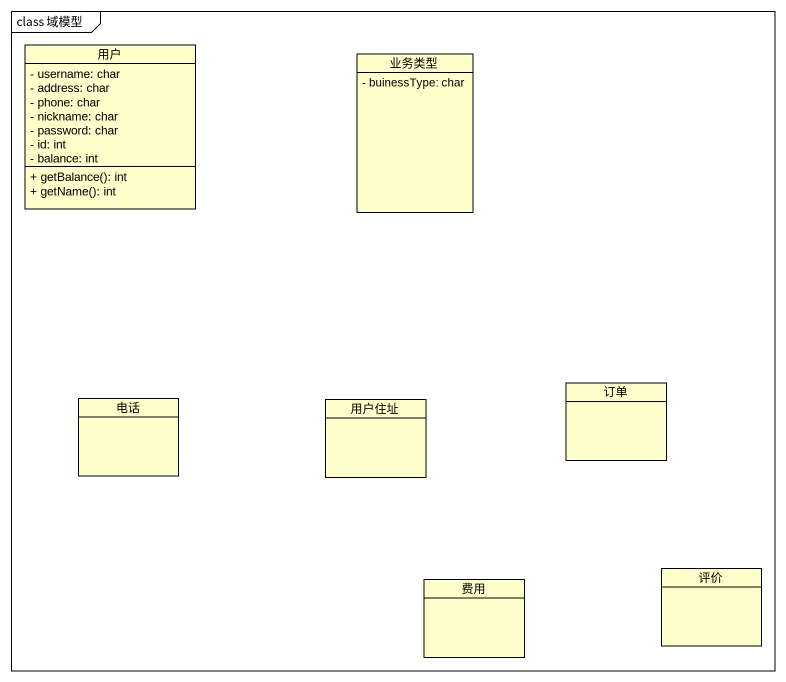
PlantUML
@startuml
mainframe class 域模型
hide circle
hide empty members
skinparam classAttributeIconSize 0
class 用户 {
  - username: char
  - address: char
  - phone: char
  - nickname: char
  - password: char
  - id: int
  - balance: int
  + getBalance(): int
  + getName(): int
}
class 业务类型 {
  - buinessType: char
}
class 电话
class 用户住址
class 订单
class 费用
class 评价
@enduml
